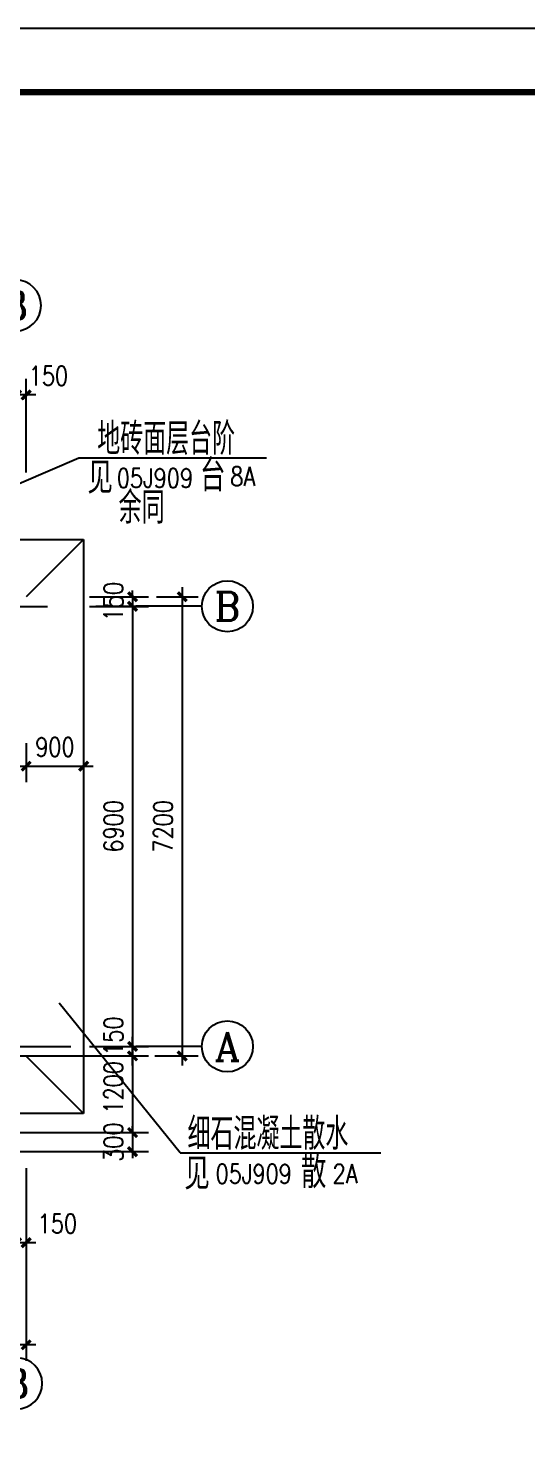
# Model space of a CAD drawing. Extents: x 575917 to 733065, y -270021 to -228021.
# Drawn here: x 688432 to 696239, y -250196 to -228021 of the extents above; entities that cross this region are included whole.
import ezdxf
from ezdxf.enums import TextEntityAlignment as Align

# ---------------------------------------------------------------- set-up
doc = ezdxf.new("R2010")
doc.units = 0
doc.header["$LTSCALE"] = 1000
doc.header["$MEASUREMENT"] = 0
doc.linetypes.add('DOTE', pattern=[2.42, 2, -0.2, 0.02, -0.2])
doc.layers.get('0').update_dxf_attribs({"linetype": 'CONTINUOUS'})
doc.layers.get('DEFPOINTS').update_dxf_attribs({"linetype": 'CONTINUOUS'})
for name, color, linetype in [('APRO', 2, 'CONTINUOUS'), ('AXIS', 3, 'CONTINUOUS'), ('AXIS_TEXT', 3, 'CONTINUOUS'), ('DOTE', 1, 'DOTE'), ('LEVL', 3, 'CONTINUOUS'), ('PUB_DIM', 3, 'CONTINUOUS'), ('PUB_SYMB', 3, 'CONTINUOUS'), ('PUB_TEXT', 7, 'CONTINUOUS'), ('PUB_TITLE', 4, 'CONTINUOUS')]:
    doc.layers.add(name, color=color, linetype=linetype)
doc.styles.add('-GBCBIGGBENOR', font='GBENOR.shx', dxfattribs={"bigfont": 'GBCBIG.shx'})
doc.styles.add('_HZTXT', font='txt.shx', dxfattribs={"width": 0.8, "bigfont": 'HZTXT.shx'})
doc.styles.add('COMPLEX', font='COMPLEX.shx')
doc.styles.add('dim_font', font='SIMPLEX.shx', dxfattribs={"width": 0.8})
doc.dimstyles.new('DIMN', dxfattribs={"dimtxt": 300, "dimasz": 100, "dimexe": 250, "dimexo": 300, "dimgap": 0, "dimtad": 0, "dimdec": 0, "dimzin": 0, "dimdsep": 46, "dimtxsty": 'dim_font', "dimblk": 'ARCHTICK', "dimcen": 0.09, "dimdle": 150, "dimclrt": 7, "dimazin": 0, "dimtfac": 1, "dimtdec": 0, "dimtix": 1, "dimtmove": 2, "dimatfit": 3, "dimldrblk": 'ARCHTICK', "dimfxl": 1, "dimtvp": 1, "dimtolj": 1, "dimtzin": 0, "dimarcsym": 0})

# ---------------------------------------------------------------- blocks, each defined once
blk = doc.blocks.new('_axiso')
blk.add_circle((0, 0), 0.5)
at = {"layer": 'AXIS_TEXT', "style": 'COMPLEX', "width": 1.041667}
blk.add_attdef('A', text='', height=0.56, dxfattribs=at).set_placement((-0.25, -0.28), (0.25, -0.28), align=Align.FIT)
blk = doc.blocks.new('_archtick')
at = {"const_width": 0.5}
blk.add_lwpolyline([(-0.7, -0.7), (0.7, 0.7)], dxfattribs=at)
blk = doc.blocks.new('*D1520')
at = {"layer": 'AXIS', "color": 0, "lineweight": -2, "transparency": 16777216}
for p, q in [((690843, -236783), (690843, -244283)), ((690441, -236933), (691093, -236933)), ((690416, -244133), (691093, -244133))]:
    blk.add_line(p, q, dxfattribs=at)
at = {"layer": 'DEFPOINTS', "color": 0, "transparency": 16777216}
for p in [(690141, -236933), (690116, -244133), (690843, -244133)]:
    blk.add_point(p, dxfattribs=at)
at = {"layer": 'AXIS', "color": 0, "lineweight": -2, "transparency": 16777216, "xscale": 100, "yscale": 100, "zscale": 100}
for p, rotation in [((690843, -236933), 90), ((690843, -244133), 270)]:
    blk.add_blockref('_archtick', p, dxfattribs=dict(at, rotation=rotation))
at = {"layer": 'AXIS', "color": 7, "transparency": 16777216, "insert": (690543, -240533), "char_height": 300, "attachment_point": 5, "rotation": 90, "style": 'dim_font'}
blk.add_mtext('\\A1;7200', dxfattribs=at)
blk = doc.blocks.new('*D1522')
at = {"layer": 'AXIS', "color": 0, "lineweight": -2, "transparency": 16777216}
for p, q in [((688398, -245893), (688398, -248911)), ((675398, -246193), (675398, -248911)), ((688548, -248661), (675248, -248661))]:
    blk.add_line(p, q, dxfattribs=at)
at = {"layer": 'DEFPOINTS', "color": 0, "transparency": 16777216}
for p in [(688398, -245593), (675398, -245893), (675398, -248661)]:
    blk.add_point(p, dxfattribs=at)
at = {"layer": 'AXIS', "color": 0, "lineweight": -2, "transparency": 16777216, "xscale": 100, "yscale": 100, "zscale": 100, "rotation": 180}
blk.add_blockref('_archtick', (675398, -248661), dxfattribs=at)
at = {"layer": 'AXIS', "color": 0, "lineweight": -2, "transparency": 16777216, "xscale": 100, "yscale": 100, "zscale": 100}
blk.add_blockref('_archtick', (688398, -248661), dxfattribs=at)
at = {"layer": 'AXIS', "color": 7, "transparency": 16777216, "insert": (681898, -248361), "char_height": 300, "attachment_point": 5, "style": 'dim_font'}
blk.add_mtext('\\A1;13000', dxfattribs=at)
blk = doc.blocks.new('*D1527')
at = {"layer": 'AXIS', "color": 0, "lineweight": -2, "transparency": 16777216}
for p, q in [((688248, -245893), (688248, -247311)), ((688398, -245893), (688398, -247311)), ((688548, -247061), (688098, -247061))]:
    blk.add_line(p, q, dxfattribs=at)
at = {"layer": 'DEFPOINTS', "color": 0, "transparency": 16777216}
for p in [(688248, -245593), (688398, -245593), (688248, -247061)]:
    blk.add_point(p, dxfattribs=at)
at = {"layer": 'AXIS', "color": 0, "lineweight": -2, "transparency": 16777216, "xscale": 100, "yscale": 100, "zscale": 100, "rotation": 180}
blk.add_blockref('_archtick', (688248, -247061), dxfattribs=at)
at = {"layer": 'AXIS', "color": 0, "lineweight": -2, "transparency": 16777216, "xscale": 100, "yscale": 100, "zscale": 100}
blk.add_blockref('_archtick', (688398, -247061), dxfattribs=at)
at = {"layer": 'AXIS', "color": 7, "transparency": 16777216, "insert": (688887, -246761), "char_height": 300, "attachment_point": 5, "style": 'dim_font'}
blk.add_mtext('\\A1;150', dxfattribs=at)
blk = doc.blocks.new('*D1529')
at = {"layer": 'AXIS', "color": 0, "lineweight": -2, "transparency": 16777216}
for p, q in [((688248, -234958), (688248, -233519)), ((688398, -234983), (688398, -233519)), ((688548, -233769), (688098, -233769))]:
    blk.add_line(p, q, dxfattribs=at)
at = {"layer": 'DEFPOINTS', "color": 0, "transparency": 16777216}
for p in [(688248, -233769), (688248, -235258), (688398, -235283)]:
    blk.add_point(p, dxfattribs=at)
at = {"layer": 'AXIS', "color": 0, "lineweight": -2, "transparency": 16777216, "xscale": 100, "yscale": 100, "zscale": 100, "rotation": 180}
blk.add_blockref('_archtick', (688248, -233769), dxfattribs=at)
at = {"layer": 'AXIS', "color": 0, "lineweight": -2, "transparency": 16777216, "xscale": 100, "yscale": 100, "zscale": 100}
blk.add_blockref('_archtick', (688398, -233769), dxfattribs=at)
at = {"layer": 'AXIS', "color": 7, "transparency": 16777216, "insert": (688747, -233469), "char_height": 300, "attachment_point": 5, "style": 'dim_font'}
blk.add_mtext('\\A1;150', dxfattribs=at)
blk = doc.blocks.new('*D1544')
at = {"layer": 'DEFPOINTS', "color": 0, "transparency": 16777216}
for p in [(687788, -244133), (687788, -245333), (690065, -245333)]:
    blk.add_point(p, dxfattribs=at)
at = {"layer": 'PUB_DIM', "color": 0, "lineweight": -2, "transparency": 16777216}
for p, q in [((688088, -244133), (690315, -244133)), ((690065, -243983), (690065, -245483)), ((688088, -245333), (690315, -245333))]:
    blk.add_line(p, q, dxfattribs=at)
at = {"layer": 'PUB_DIM', "color": 0, "lineweight": -2, "transparency": 16777216, "xscale": 100, "yscale": 100, "zscale": 100}
for p, rotation in [((690065, -244133), 90), ((690065, -245333), 270)]:
    blk.add_blockref('_archtick', p, dxfattribs=dict(at, rotation=rotation))
at = {"layer": 'PUB_DIM', "color": 7, "transparency": 16777216, "insert": (689765, -244625), "char_height": 300, "attachment_point": 5, "rotation": 90, "style": 'dim_font'}
blk.add_mtext('\\A1;1200', dxfattribs=at)
blk = doc.blocks.new('*D1545')
at = {"layer": 'DEFPOINTS', "color": 0, "transparency": 16777216}
for p in [(687788, -245333), (687788, -245633), (690065, -245633)]:
    blk.add_point(p, dxfattribs=at)
at = {"layer": 'PUB_DIM', "color": 0, "lineweight": -2, "transparency": 16777216}
for p, q in [((690065, -245333), (690065, -245233)), ((688088, -245333), (690315, -245333)), ((690065, -245333), (690065, -245633)), ((688088, -245633), (690315, -245633)), ((690065, -245633), (690065, -245733))]:
    blk.add_line(p, q, dxfattribs=at)
at = {"layer": 'PUB_DIM', "color": 0, "lineweight": -2, "transparency": 16777216, "xscale": 100, "yscale": 100, "zscale": 100}
for p, rotation in [((690065, -245333), 270), ((690065, -245633), 90)]:
    blk.add_blockref('_archtick', p, dxfattribs=dict(at, rotation=rotation))
at = {"layer": 'PUB_DIM', "color": 7, "transparency": 16777216, "insert": (689765, -245483), "char_height": 300, "attachment_point": 5, "rotation": 90, "style": 'dim_font'}
blk.add_mtext('\\A1;300', dxfattribs=at)
blk = doc.blocks.new('*D1554')
at = {"layer": 'AXIS', "color": 0, "lineweight": -2, "transparency": 16777216}
for p, q in [((690065, -236933), (690065, -244133)), ((689489, -237083), (690315, -237083)), ((689464, -243983), (690315, -243983))]:
    blk.add_line(p, q, dxfattribs=at)
at = {"layer": 'DEFPOINTS', "color": 0, "transparency": 16777216}
for p in [(689189, -237083), (689164, -243983), (690065, -243983)]:
    blk.add_point(p, dxfattribs=at)
at = {"layer": 'AXIS', "color": 0, "lineweight": -2, "transparency": 16777216, "xscale": 100, "yscale": 100, "zscale": 100}
for p, rotation in [((690065, -237083), 90), ((690065, -243983), 270)]:
    blk.add_blockref('_archtick', p, dxfattribs=dict(at, rotation=rotation))
at = {"layer": 'AXIS', "color": 7, "transparency": 16777216, "insert": (689765, -240533), "char_height": 300, "attachment_point": 5, "rotation": 90, "style": 'dim_font'}
blk.add_mtext('\\A1;6900', dxfattribs=at)
blk = doc.blocks.new('*D1555')
at = {"layer": 'DEFPOINTS', "color": 0, "transparency": 16777216}
for p in [(689092, -236933), (689092, -237084), (690065, -237084)]:
    blk.add_point(p, dxfattribs=at)
at = {"layer": 'PUB_DIM', "color": 0, "lineweight": -2, "transparency": 16777216}
for p, q in [((689392, -236933), (690315, -236933)), ((690065, -236933), (690065, -236833)), ((690065, -236933), (690065, -237084)), ((689392, -237084), (690315, -237084)), ((690065, -237084), (690065, -237184))]:
    blk.add_line(p, q, dxfattribs=at)
at = {"layer": 'PUB_DIM', "color": 0, "lineweight": -2, "transparency": 16777216, "xscale": 100, "yscale": 100, "zscale": 100}
for p, rotation in [((690065, -236933), 270), ((690065, -237084), 90)]:
    blk.add_blockref('_archtick', p, dxfattribs=dict(at, rotation=rotation))
at = {"layer": 'PUB_DIM', "color": 7, "transparency": 16777216, "insert": (689765, -237009), "char_height": 300, "attachment_point": 5, "rotation": 90, "style": 'dim_font'}
blk.add_mtext('\\A1;150', dxfattribs=at)
blk = doc.blocks.new('*D1556')
at = {"layer": 'DEFPOINTS', "color": 0, "transparency": 16777216}
for p in [(689092, -243983), (689092, -244133), (690065, -243983)]:
    blk.add_point(p, dxfattribs=at)
at = {"layer": 'PUB_DIM', "color": 0, "lineweight": -2, "transparency": 16777216}
for p, q in [((690065, -244283), (690065, -243833)), ((689392, -243983), (690315, -243983)), ((689392, -244133), (690315, -244133))]:
    blk.add_line(p, q, dxfattribs=at)
at = {"layer": 'PUB_DIM', "color": 0, "lineweight": -2, "transparency": 16777216, "xscale": 100, "yscale": 100, "zscale": 100}
for p, rotation in [((690065, -243983), 90), ((690065, -244133), 270)]:
    blk.add_blockref('_archtick', p, dxfattribs=dict(at, rotation=rotation))
at = {"layer": 'PUB_DIM', "color": 7, "transparency": 16777216, "insert": (689765, -243822), "char_height": 300, "attachment_point": 5, "rotation": 90, "style": 'dim_font'}
blk.add_mtext('\\A1;150', dxfattribs=at)
blk = doc.blocks.new('*D1591')
at = {"layer": 'DEFPOINTS', "color": 0, "transparency": 16777216}
for p in [(688398, -238930), (689298, -238930), (689298, -239589)]:
    blk.add_point(p, dxfattribs=at)
at = {"layer": 'PUB_DIM', "color": 0, "lineweight": -2, "transparency": 16777216}
for p, q in [((688398, -239230), (688398, -239839)), ((689298, -239230), (689298, -239839)), ((688248, -239589), (689448, -239589))]:
    blk.add_line(p, q, dxfattribs=at)
at = {"layer": 'PUB_DIM', "color": 0, "lineweight": -2, "transparency": 16777216, "xscale": 100, "yscale": 100, "zscale": 100, "rotation": 180}
blk.add_blockref('_archtick', (688398, -239589), dxfattribs=at)
at = {"layer": 'PUB_DIM', "color": 0, "lineweight": -2, "transparency": 16777216, "xscale": 100, "yscale": 100, "zscale": 100}
blk.add_blockref('_archtick', (689298, -239589), dxfattribs=at)
at = {"layer": 'PUB_DIM', "color": 7, "transparency": 16777216, "insert": (688848, -239289), "char_height": 300, "attachment_point": 5, "style": 'dim_font'}
blk.add_mtext('\\A1;900', dxfattribs=at)

msp = doc.modelspace()

# ---------------------------------------------------------------- linework, layer by layer
at = {"layer": 'APRO'}
for p, q in [((687395.3, -236033.4), (689298.4, -236033.4)), ((689298.4, -236033.4), (688398.4, -236933.4)), ((689298.4, -236033.4), (689298.4, -245033.4)), ((689298.4, -245033.4), (688398.4, -244133.4)), ((689298.4, -245033.4), (687395.3, -245033.4))]:
    msp.add_line(p, q, dxfattribs=at)
at = {"layer": 'AXIS'}
for p, q in [((691150.3, -237083.4), (690115.6, -237083.4)), ((691150.3, -243983.4), (690115.6, -243983.4))]:
    msp.add_line(p, q, dxfattribs=at)
at = {"layer": 'DOTE', "linetype": 'DOTE'}
for p, q in [((675055, -237083.7), (688734.7, -237083.7)), ((675282.5, -243983.4), (689096.1, -243983.4))]:
    msp.add_line(p, q, dxfattribs=at)
at = {"layer": 'PUB_SYMB', "ltscale": 0.001}
for points in [[(686561.7, -235900.2), (689222.9, -234755.8)], [(689222.9, -234755.8), (692161.5, -234755.8)], [(690810, -245651.4), (688914.6, -243302.5)], [(690810, -245651.4), (693953.7, -245651.4)]]:
    msp.add_lwpolyline(points, dxfattribs=at)
at = {"layer": 'PUB_TITLE'}
msp.add_lwpolyline([(658765.4, -270021.2), (658765.4, -228021.2), (733065.4, -228021.2), (733065.4, -270021.2)], close=True, dxfattribs=at)
msp.add_lwpolyline([(658765.4, -270021.2), (658765.4, -228021.2), (733065.4, -228021.2), (733065.4, -270021.2)], close=True, dxfattribs=at)
at = {"layer": 'PUB_TITLE', "const_width": 100}
msp.add_lwpolyline([(661265.4, -269021.2), (732065.4, -269021.2), (732065.4, -229021.2), (661265.4, -229021.2)], close=True, dxfattribs=at)
msp.add_lwpolyline([(661265.4, -269021.2), (732065.4, -269021.2), (732065.4, -229021.2), (661265.4, -229021.2)], close=True, dxfattribs=at)

# ---------------------------------------------------------------- block references
at = {"layer": 'AXIS'}
ref = msp.add_blockref('_axiso', (688232.2, -232366.9), dxfattribs=dict(at, xscale=-800, yscale=800, zscale=800))
ref.add_attrib('A', '3', dxfattribs={"layer": 'AXIS_TEXT', "height": 448, "style": 'COMPLEX', "width": 1.339286}).set_placement((688032.2, -232590.9), (688432.2, -232590.9), align=Align.FIT)
ref = msp.add_blockref('_axiso', (691550.3, -237083.4), dxfattribs=dict(at, xscale=800, yscale=800, zscale=800))
ref.add_attrib('A', 'B', dxfattribs={"layer": 'AXIS_TEXT', "height": 448, "style": 'COMPLEX', "width": 1.102941}).set_placement((691350.3, -237307.4), (691750.3, -237307.4), align=Align.FIT)
at = {"layer": 'AXIS', "xscale": 800, "yscale": 800, "zscale": 800}
msp.add_blockref('_axiso', (691550.3, -243983.4), dxfattribs=at).add_auto_attribs({'A': 'A'})
at = {"layer": 'AXIS'}
ref = msp.add_blockref('_axiso', (688250.3, -249267.2), dxfattribs=dict(at, xscale=-800, yscale=800, zscale=800))
ref.add_attrib('A', '3', dxfattribs={"layer": 'AXIS_TEXT', "height": 448, "style": 'COMPLEX', "width": 1.339286}).set_placement((688050.3, -249491.2), (688450.3, -249491.2), align=Align.FIT)

# ---------------------------------------------------------------- texts
at = {"layer": 'LEVL', "color": 7, "style": 'dim_font', "width": 0.8}
for p in [(689818.3, -235312.3), (691366.3, -246219.8)]:
    msp.add_text('05J909', height=300, dxfattribs=at).set_placement(p, align=Align.BOTTOM_LEFT)
for s, p in [('8A', (691596.8, -235195.4)), ('2A', (693200, -246129.5))]:
    msp.add_text(s, height=300, dxfattribs=at).set_placement(p)
at = {"layer": 'PUB_TEXT', "style": '-GBCBIGGBENOR'}
for s, p in [('地砖面层台阶', (689511, -234706.7)), ('余同', (689846.2, -235785.6)), ('细石混凝土散水', (690925.6, -245602.7))]:
    msp.add_text(s, height=500, dxfattribs=at).set_placement(p)
at = {"layer": 'PUB_TEXT', "style": '_HZTXT', "width": 0.8}
for s, p in [('见', (689356.5, -235316.5)), ('台', (691120.9, -235279.9)), ('散', (692701.6, -246204.9)), ('见', (690875.2, -246227.7))]:
    msp.add_text(s, height=500, dxfattribs=at).set_placement(p)

# ---------------------------------------------------------------- dimensions: what is measured, and where the dimension line sits
at = {"layer": 'AXIS'}
for base, p1, p2, picture, middle in [((688248.4, -233768.9), (688398.4, -235283.4), (688248.4, -235258.4), '*D1529', (688747.2, -233468.9)), ((688248.4, -247060.7), (688398.4, -245592.7), (688248.4, -245592.7), '*D1527', (688887.1, -246760.7))]:
    dim = msp.add_linear_dim(base=base, p1=p1, p2=p2, angle=180, dimstyle='DIMN', dxfattribs=at)
    dim.commit()
    dim.dimension.update_dxf_attribs({"geometry": picture, "text_midpoint": middle, "dimtype": 160})
for base, p1, p2, angle, picture, middle in [((690842.5, -244133.4), (690140.6, -236933.4), (690115.6, -244133.4), 270, '*D1520', (690542.5, -240533.4)), ((690065, -243983.4), (689189.1, -237083.4), (689164.1, -243983.4), 270, '*D1554', (689765, -240533.4)), ((675398.4, -248660.7), (688398.4, -245592.7), (675398.4, -245892.7), 180, '*D1522', (681898.4, -248360.7))]:
    dim = msp.add_linear_dim(base=base, p1=p1, p2=p2, angle=angle, dimstyle='DIMN', dxfattribs=at)
    dim.commit()
    dim.dimension.update_dxf_attribs({"geometry": picture, "text_midpoint": middle})
at = {"layer": 'PUB_DIM'}
for base, p1, p2, picture, middle in [((690065, -237083.7), (689091.6, -236933.4), (689091.6, -237083.7), '*D1555', (689765, -237008.6)), ((690065, -245633.4), (687788.4, -245333.4), (687788.4, -245633.4), '*D1545', (689765, -245483.4))]:
    dim = msp.add_linear_dim(base=base, p1=p1, p2=p2, angle=270, dimstyle='DIMN', dxfattribs=at)
    dim.commit()
    dim.dimension.update_dxf_attribs({"geometry": picture, "text_midpoint": middle})
dim = msp.add_linear_dim(base=(689298.4, -239588.9), p1=(688398.4, -238930.4), p2=(689298.4, -238930.4), dimstyle='DIMN', dxfattribs=at)
dim.commit()
dim.dimension.update_dxf_attribs({"geometry": '*D1591', "text_midpoint": (688848.4, -239288.9)})
for base, p1, p2, angle, picture, middle in [((690065, -243983.1), (689091.6, -244133.4), (689091.6, -243983.1), 90, '*D1556', (689765, -243822)), ((690065, -245333.4), (687788.4, -244133.4), (687788.4, -245333.4), 270, '*D1544', (689765, -244625.2))]:
    dim = msp.add_linear_dim(base=base, p1=p1, p2=p2, angle=angle, dimstyle='DIMN', dxfattribs=at)
    dim.commit()
    dim.dimension.update_dxf_attribs({"geometry": picture, "text_midpoint": middle, "dimtype": 160})

doc.saveas('drawing.dxf')
